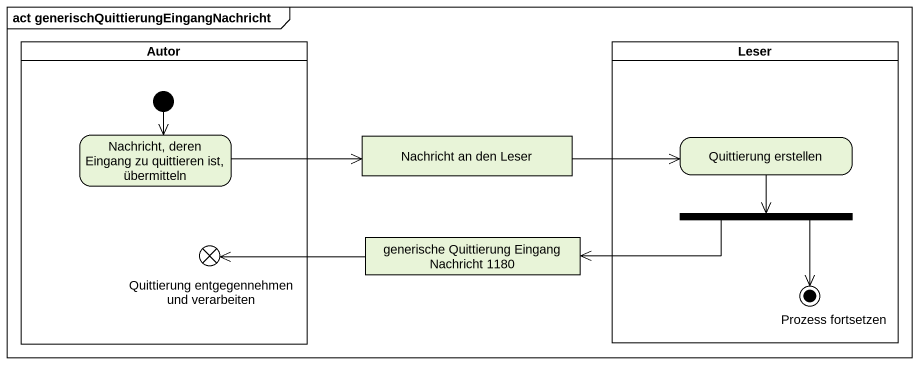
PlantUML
@startuml
mainframe act generischQuittierungEingangNachricht
hide empty description
state Autor <<partition>> {
  state "Nachricht, deren Eingang zu quittieren ist, übermitteln" as Nachricht_deren_Eingang_zu
  state "Quittierung entgegennehmen und verarbeiten" as Quittierung_entgegennehmen <<end>>
  [*] --> Nachricht_deren_Eingang_zu
}
state Leser <<partition>> {
  state "Quittierung erstellen" as Quittierung_erstellen
  state fork1 <<fork>>
  state "Prozess fortsetzen" as Prozess_fortsetzen <<end>>
}
state "Nachricht an den Leser" as Nachricht_an_den_Leser <<object>>
state "generische Quittierung Eingang Nachricht 1180" as generische_Quittierung <<object>>
Nachricht_deren_Eingang_zu -right-> Nachricht_an_den_Leser
Nachricht_an_den_Leser -right-> Quittierung_erstellen
Quittierung_erstellen --> fork1
generische_Quittierung -left-> Quittierung_entgegennehmen
fork1 -left-> generische_Quittierung
fork1 --> Prozess_fortsetzen
@enduml
